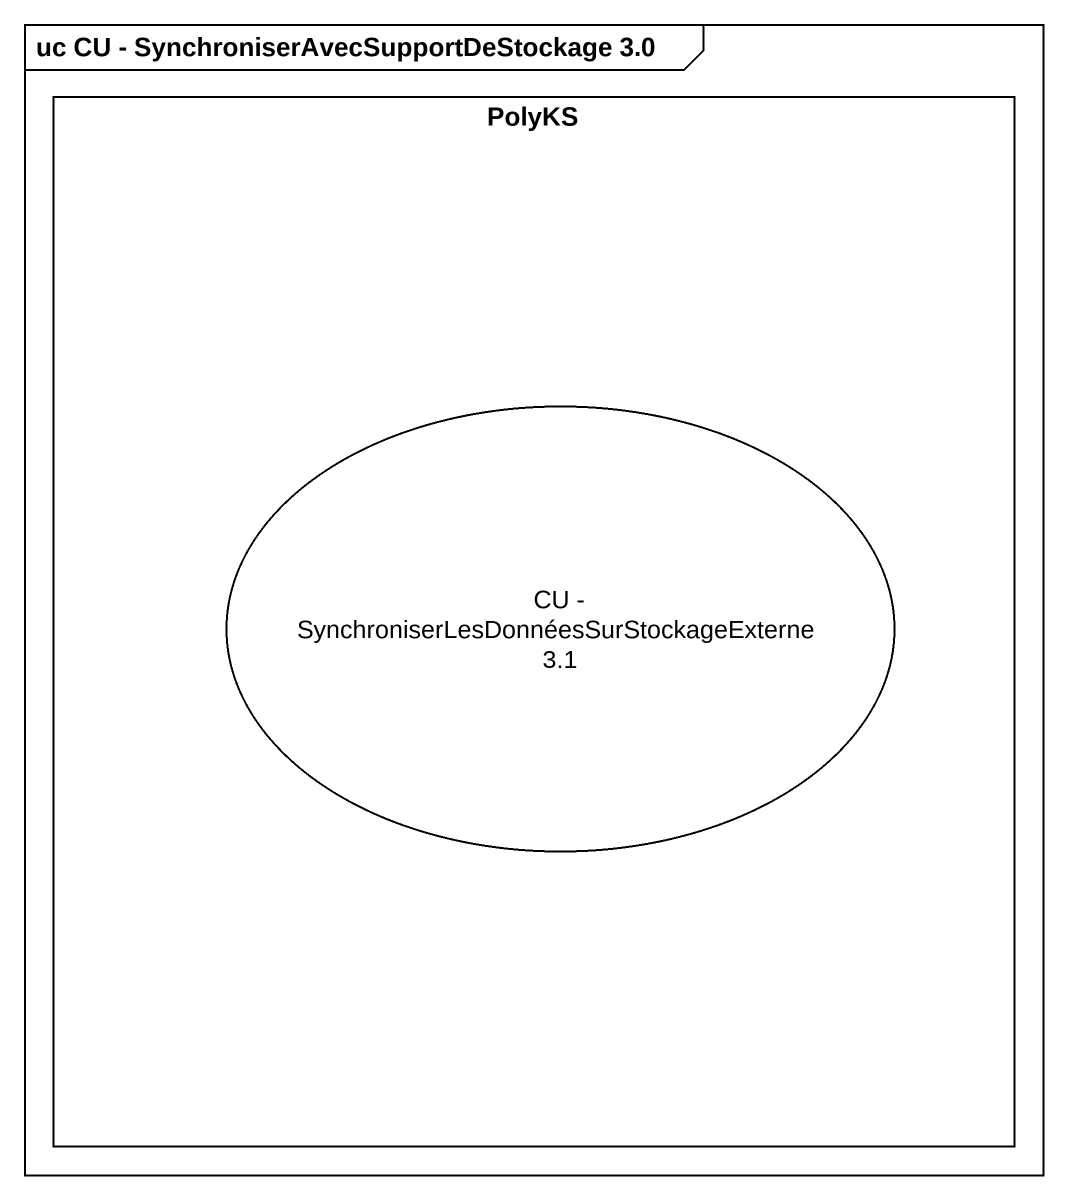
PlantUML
@startuml
mainframe uc CU - SynchroniserAvecSupportDeStockage 3.0
rectangle PolyKS {
  usecase "CU - SynchroniserLesDonnéesSurStockageExterne 3.1" as CU_SynchroniserLesDonnéesSur
}
@enduml
